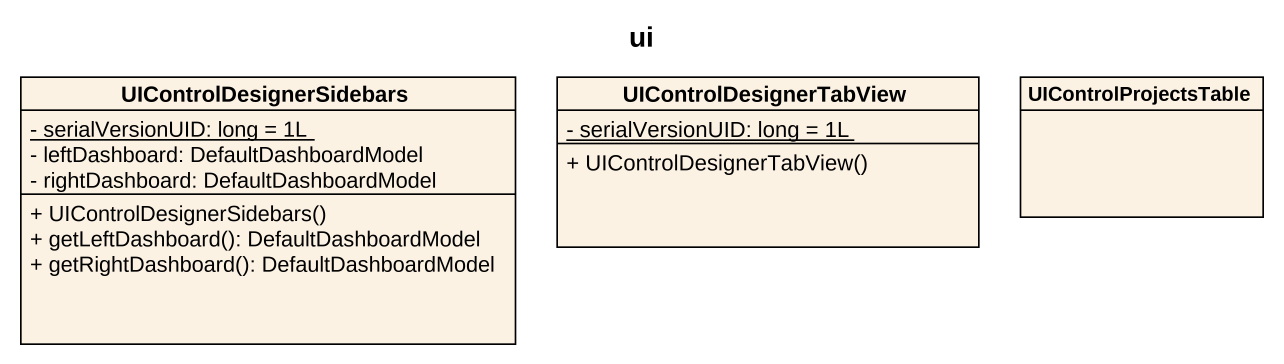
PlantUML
@startuml
title ui
hide circle
hide empty members
skinparam classAttributeIconSize 0
class UIControlDesignerSidebars {
  {static} - serialVersionUID: long = 1L
  - leftDashboard: DefaultDashboardModel
  - rightDashboard: DefaultDashboardModel
  + UIControlDesignerSidebars()
  + getLeftDashboard(): DefaultDashboardModel
  + getRightDashboard(): DefaultDashboardModel
}
class UIControlDesignerTabView {
  {static} - serialVersionUID: long = 1L
  + UIControlDesignerTabView()
}
class UIControlProjectsTable
@enduml
